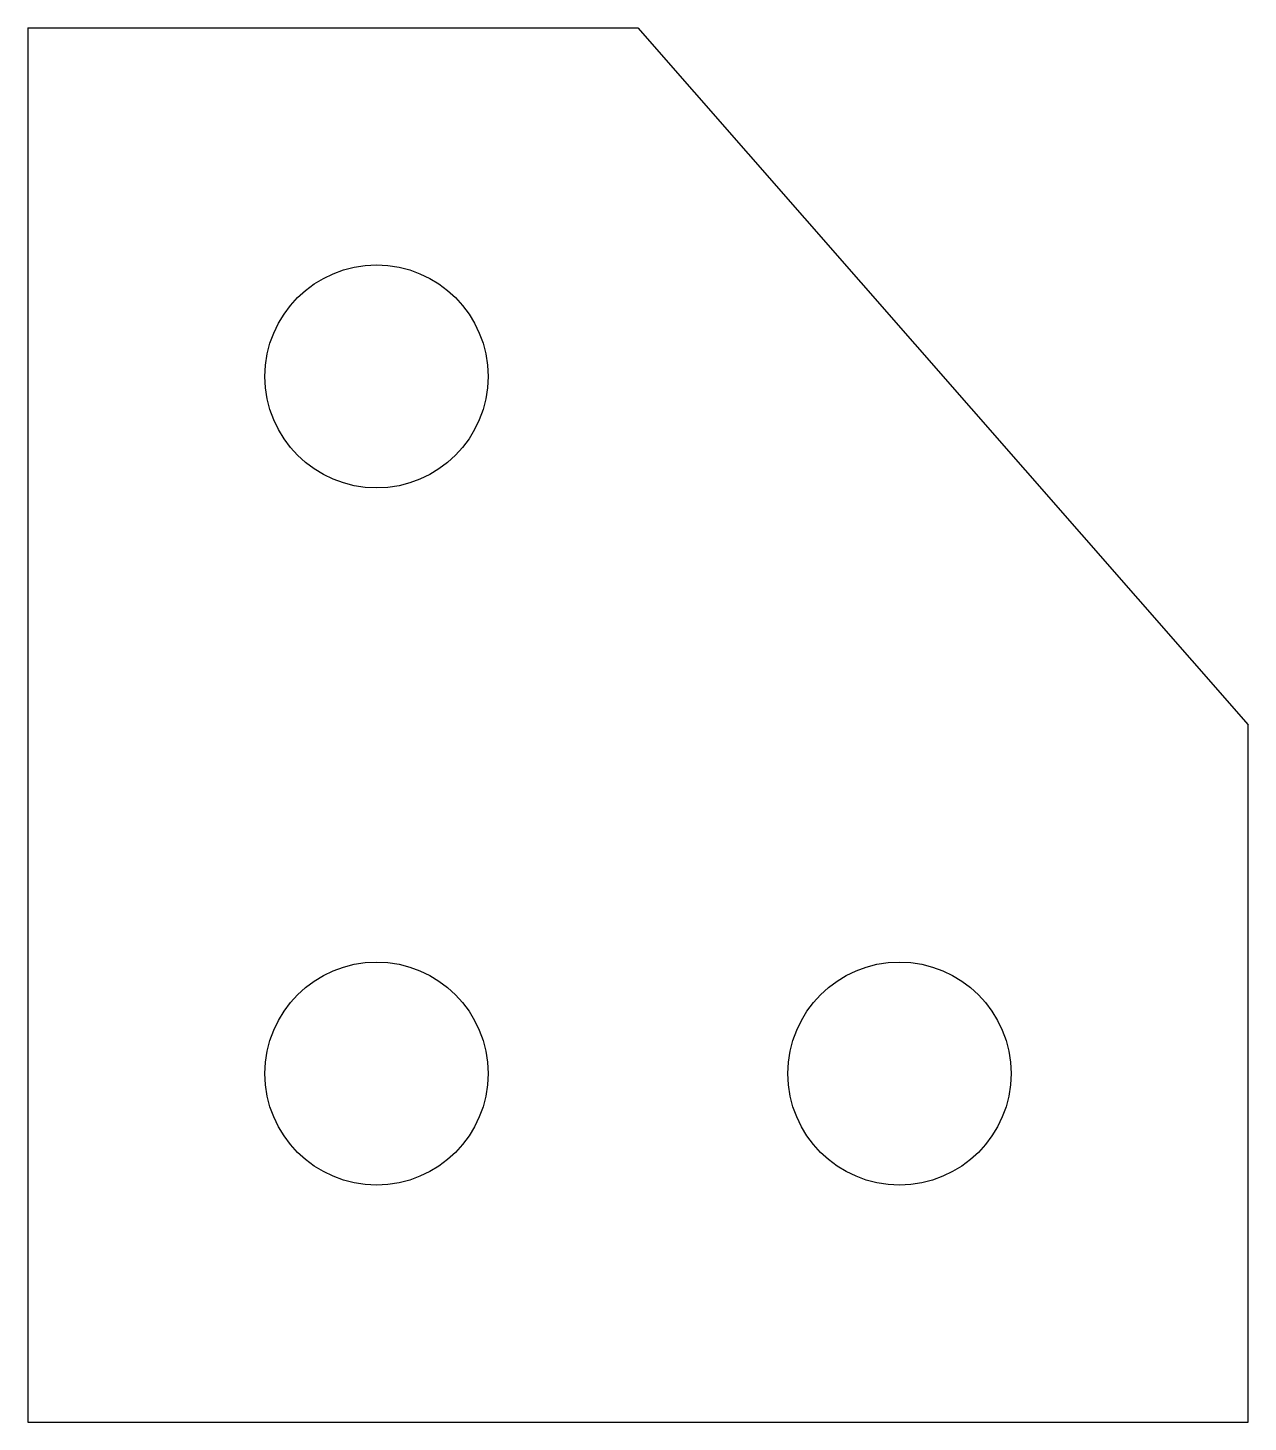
# Model space of a CAD drawing. Extents: x -60 to -25, y 20 to 60.
import ezdxf

# ---------------------------------------------------------------- set-up
doc = ezdxf.new("R2010")
doc.units = 0
doc.header["$MEASUREMENT"] = 0
doc.layers.add('MODELSKETCH_VISIBLE', color=7, linetype='CONTINUOUS')

msp = doc.modelspace()

# ---------------------------------------------------------------- linework, layer by layer
at = {"layer": 'MODELSKETCH_VISIBLE'}
for p, q in [((-60, 60), (-42.5, 60)), ((-60, 60), (-60, 20)), ((-42.5, 60), (-25, 40)), ((-25, 20), (-25, 40)), ((-60, 20), (-25, 20))]:
    msp.add_line(p, q, dxfattribs=at)
for centre in [(-50, 50), (-50, 30), (-35, 30)]:
    msp.add_circle(centre, 3.2, dxfattribs=at)

doc.saveas('drawing.dxf')
